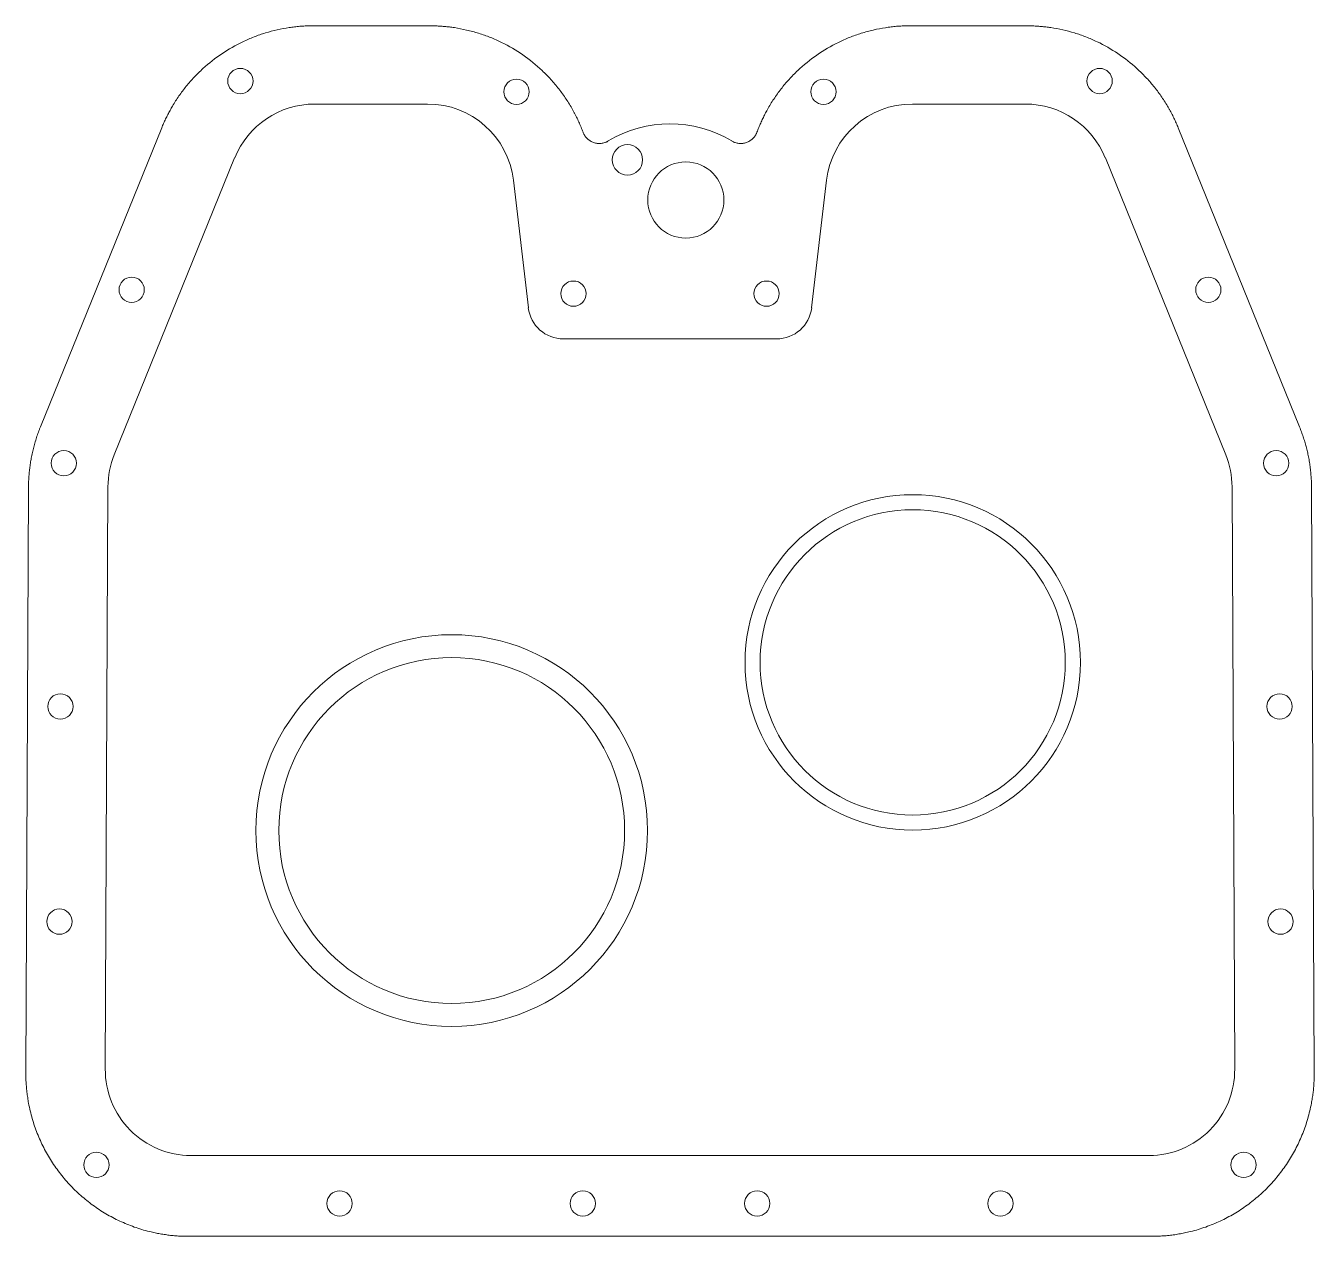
# Model space of a CAD drawing. Header units: inches. Extents: x -5.3 to 5.3, y -4 to 6.
import ezdxf

# ---------------------------------------------------------------- set-up
doc = ezdxf.new("R2010")
doc.units = ezdxf.units.IN
doc.header["$MEASUREMENT"] = 0

msp = doc.modelspace()

# ---------------------------------------------------------------- linework, layer by layer
at = {"color": 7, "linetype": 'Continuous', "lineweight": 15}
for p, q in [((-1.977, 5.981), (-2.933, 5.981)), ((2.933, 5.981), (1.977, 5.981)), ((-1.993, 5.338), (-2.922, 5.338)), ((2.922, 5.338), (1.993, 5.338)), ((-4.18, 5.142), (-5.177, 2.683)), ((5.177, 2.683), (4.18, 5.142)), ((-3.58, 4.896), (-4.57, 2.455)), ((4.57, 2.455), (3.58, 4.896)), ((-1.164, 3.663), (-1.287, 4.712)), ((1.287, 4.712), (1.164, 3.663)), ((0.876, 3.407), (-0.876, 3.407)), ((-5.276, 2.183), (-5.298, -2.621)), ((-4.622, 2.191), (-4.644, -2.595)), ((4.644, -2.595), (4.622, 2.191)), ((5.298, -2.621), (5.276, 2.183)), ((-3.94, -3.307), (3.94, -3.307)), ((-4.01, -3.97), (4.01, -3.97))]:
    msp.add_line(p, q, dxfattribs=at)
for centre, radius in [((-3.533, 5.527), 0.104), ((3.533, 5.527), 0.104), ((-1.262, 5.439), 0.104), ((1.262, 5.439), 0.104), ((-0.35, 4.879), 0.125), ((0.13, 4.549), 0.313), ((-4.427, 3.811), 0.104), ((-0.794, 3.779), 0.104), ((0.794, 3.779), 0.104), ((4.427, 3.811), 0.104), ((-4.985, 2.385), 0.104), ((4.985, 2.385), 0.104), ((1.996, 0.747), 1.379), ((1.996, 0.747), 1.255), ((-1.795, -0.635), 1.61), ((-1.795, -0.635), 1.422), ((-5.013, 0.385), 0.104), ((5.013, 0.385), 0.104), ((-5.021, -1.384), 0.104), ((5.021, -1.384), 0.104), ((-4.717, -3.384), 0.104), ((4.717, -3.384), 0.104), ((-2.717, -3.701), 0.104), ((-0.717, -3.701), 0.104), ((0.717, -3.701), 0.104), ((2.717, -3.701), 0.104)]:
    msp.add_circle(centre, radius, dxfattribs=at)
for centre, radius, start, end in [((-2.922, 4.629), 0.709, 89.9696, 157.9058), ((-1.992, 4.629), 0.709, 6.7319, 90.0879), ((1.992, 4.629), 0.709, 89.9121, 173.2681), ((2.922, 4.629), 0.709, 22.0942, 90.0304), ((0, 4.194), 0.982, 58.8733, 121.1271), ((-0.877, 3.697), 0.29, 186.7319, 270.0879), ((0.877, 3.697), 0.29, 269.9121, 353.2681), ((-3.911, 2.187), 0.711, 157.914, 179.7272), ((3.911, 2.187), 0.711, 0.2728, 22.086), ((-3.939, -2.602), 0.705, 179.4459, 269.9477), ((3.939, -2.602), 0.705, 270.0621, 0.5443)]:
    msp.add_arc(centre, radius, start, end, dxfattribs=at)
for points, knots in [([(-2.933, 5.981), (-2.94, 5.981), (-2.955, 5.981), (-2.977, 5.981), (-3, 5.98), (-3.022, 5.979), (-3.044, 5.977), (-3.066, 5.975), (-3.088, 5.972), (-3.11, 5.97), (-3.158, 5.963), (-3.231, 5.949), (-3.327, 5.924), (-3.421, 5.891), (-3.543, 5.838), (-3.688, 5.756), (-3.818, 5.653), (-3.913, 5.56), (-3.979, 5.485), (-4.039, 5.405), (-4.082, 5.338), (-4.111, 5.286), (-4.13, 5.251), (-4.148, 5.215), (-4.165, 5.179), (-4.175, 5.154), (-4.18, 5.142)], [0, 0, 0, 0, 0.013966, 0.027917, 0.041859, 0.055795, 0.069728, 0.083663, 0.097603, 0.111552, 0.125514, 0.188231, 0.250951, 0.313123, 0.375299, 0.500477, 0.6249, 0.687357, 0.749829, 0.812353, 0.874892, 0.899928, 0.924935, 0.949935, 0.974949, 1, 1, 1, 1]), ([(-0.715, 5.106), (-0.718, 5.113), (-0.723, 5.127), (-0.732, 5.149), (-0.74, 5.17), (-0.75, 5.19), (-0.759, 5.211), (-0.769, 5.231), (-0.779, 5.252), (-0.79, 5.272), (-0.814, 5.315), (-0.853, 5.38), (-0.913, 5.463), (-0.979, 5.541), (-1.074, 5.638), (-1.206, 5.746), (-1.353, 5.832), (-1.477, 5.887), (-1.574, 5.921), (-1.672, 5.948), (-1.753, 5.963), (-1.814, 5.972), (-1.854, 5.976), (-1.895, 5.979), (-1.936, 5.981), (-1.963, 5.981), (-1.977, 5.981)], [0, 0, 0, 0, 0.013945, 0.027877, 0.041801, 0.055721, 0.069641, 0.083564, 0.097495, 0.111438, 0.125397, 0.188098, 0.250885, 0.313058, 0.375297, 0.500388, 0.62491, 0.687317, 0.749755, 0.81231, 0.874888, 0.899968, 0.924997, 0.949997, 0.97499, 1, 1, 1, 1]), ([(1.977, 5.981), (1.969, 5.981), (1.954, 5.981), (1.931, 5.981), (1.908, 5.98), (1.886, 5.978), (1.863, 5.977), (1.84, 5.975), (1.818, 5.972), (1.795, 5.969), (1.746, 5.962), (1.672, 5.948), (1.573, 5.921), (1.477, 5.887), (1.353, 5.832), (1.206, 5.745), (1.073, 5.638), (0.978, 5.541), (0.912, 5.463), (0.853, 5.38), (0.81, 5.31), (0.781, 5.256), (0.763, 5.219), (0.746, 5.182), (0.73, 5.144), (0.72, 5.119), (0.715, 5.106)], [0, 0, 0, 0, 0.013968, 0.027917, 0.041853, 0.055778, 0.069697, 0.083613, 0.097531, 0.111455, 0.125389, 0.188153, 0.250876, 0.313111, 0.375299, 0.500383, 0.624915, 0.687296, 0.749762, 0.812307, 0.87489, 0.899952, 0.924971, 0.949969, 0.974971, 1, 1, 1, 1]), ([(4.18, 5.142), (4.177, 5.149), (4.171, 5.162), (4.163, 5.183), (4.153, 5.203), (4.144, 5.223), (4.134, 5.243), (4.124, 5.263), (4.113, 5.282), (4.102, 5.302), (4.078, 5.343), (4.038, 5.406), (3.978, 5.486), (3.912, 5.56), (3.818, 5.653), (3.687, 5.756), (3.542, 5.839), (3.421, 5.891), (3.326, 5.924), (3.23, 5.949), (3.151, 5.964), (3.092, 5.972), (3.052, 5.976), (3.013, 5.979), (2.973, 5.981), (2.946, 5.981), (2.933, 5.981)], [0, 0, 0, 0, 0.013966, 0.027917, 0.041859, 0.055795, 0.069729, 0.083665, 0.097605, 0.111555, 0.125518, 0.188232, 0.250953, 0.313121, 0.375298, 0.500479, 0.624896, 0.68735, 0.749824, 0.812347, 0.87489, 0.899926, 0.924932, 0.949932, 0.974948, 1, 1, 1, 1]), ([(-0.508, 5.034), (-0.51, 5.033), (-0.514, 5.03), (-0.522, 5.027), (-0.529, 5.024), (-0.538, 5.02), (-0.551, 5.017), (-0.567, 5.014), (-0.582, 5.013), (-0.603, 5.015), (-0.629, 5.02), (-0.652, 5.032), (-0.67, 5.044), (-0.681, 5.054), (-0.692, 5.065), (-0.7, 5.077), (-0.706, 5.087), (-0.711, 5.096), (-0.714, 5.103), (-0.715, 5.106)], [0, 0, 0, 0, 0.031298, 0.062488, 0.093663, 0.124916, 0.187522, 0.250188, 0.312529, 0.374927, 0.499738, 0.624792, 0.687095, 0.749473, 0.81198, 0.874575, 0.916357, 0.958089, 1, 1, 1, 1]), ([(0.715, 5.106), (0.714, 5.104), (0.712, 5.099), (0.709, 5.092), (0.705, 5.085), (0.7, 5.076), (0.692, 5.065), (0.681, 5.054), (0.67, 5.044), (0.652, 5.032), (0.629, 5.02), (0.603, 5.015), (0.582, 5.013), (0.567, 5.014), (0.551, 5.017), (0.538, 5.02), (0.526, 5.025), (0.517, 5.029), (0.511, 5.033), (0.508, 5.034)], [0, 0, 0, 0, 0.031296, 0.062484, 0.093656, 0.124909, 0.1875, 0.250173, 0.312513, 0.374949, 0.499717, 0.62478, 0.68708, 0.749496, 0.81196, 0.874535, 0.916329, 0.958076, 1, 1, 1, 1]), ([(-5.177, 2.683), (-5.18, 2.676), (-5.186, 2.661), (-5.194, 2.64), (-5.202, 2.618), (-5.209, 2.596), (-5.216, 2.573), (-5.223, 2.551), (-5.229, 2.529), (-5.235, 2.506), (-5.241, 2.483), (-5.246, 2.461), (-5.252, 2.431), (-5.258, 2.396), (-5.264, 2.353), (-5.269, 2.311), (-5.273, 2.268), (-5.275, 2.226), (-5.276, 2.197), (-5.276, 2.183)], [0, 0, 0, 0, 0.0455807, 0.0910975, 0.136564, 0.1819939, 0.2274006, 0.2727979, 0.3181994, 0.3636187, 0.4090696, 0.4545656, 0.5001203, 0.5835718, 0.6668558, 0.7500565, 0.8332579, 0.9165444, 1, 1, 1, 1]), ([(5.276, 2.183), (5.276, 2.191), (5.276, 2.206), (5.275, 2.23), (5.274, 2.253), (5.272, 2.276), (5.27, 2.299), (5.268, 2.323), (5.265, 2.346), (5.262, 2.369), (5.259, 2.392), (5.255, 2.415), (5.249, 2.444), (5.242, 2.48), (5.231, 2.521), (5.22, 2.562), (5.207, 2.603), (5.193, 2.643), (5.182, 2.67), (5.177, 2.683)], [0, 0, 0, 0, 0.045562, 0.0910637, 0.1365187, 0.1819407, 0.2273433, 0.2727403, 0.3181454, 0.3635721, 0.4090342, 0.4545454, 0.5001191, 0.5835387, 0.6668039, 0.7499986, 0.833207, 0.9165128, 1, 1, 1, 1]), ([(-5.298, -2.621), (-5.298, -2.629), (-5.298, -2.644), (-5.297, -2.668), (-5.296, -2.691), (-5.295, -2.715), (-5.293, -2.738), (-5.291, -2.761), (-5.289, -2.785), (-5.286, -2.808), (-5.282, -2.831), (-5.279, -2.854), (-5.268, -2.912), (-5.247, -3.004), (-5.205, -3.126), (-5.152, -3.243), (-5.088, -3.355), (-5.013, -3.46), (-4.929, -3.558), (-4.835, -3.647), (-4.734, -3.726), (-4.626, -3.796), (-4.511, -3.854), (-4.391, -3.902), (-4.294, -3.93), (-4.224, -3.945), (-4.182, -3.953), (-4.139, -3.959), (-4.096, -3.965), (-4.053, -3.968), (-4.025, -3.97), (-4.01, -3.97)], [0, 0, 0, 0, 0.011404, 0.02279, 0.034163, 0.045525, 0.05688, 0.068232, 0.079583, 0.090938, 0.102299, 0.113671, 0.125055, 0.187696, 0.25033, 0.312559, 0.374757, 0.437362, 0.499911, 0.562257, 0.624536, 0.687017, 0.749459, 0.811964, 0.874484, 0.895451, 0.916371, 0.937263, 0.958151, 0.979056, 1, 1, 1, 1]), ([(4.01, -3.97), (4.018, -3.97), (4.034, -3.969), (4.057, -3.968), (4.081, -3.966), (4.104, -3.964), (4.127, -3.961), (4.151, -3.958), (4.174, -3.954), (4.197, -3.95), (4.22, -3.946), (4.243, -3.941), (4.3, -3.928), (4.391, -3.902), (4.511, -3.854), (4.626, -3.796), (4.734, -3.726), (4.835, -3.647), (4.929, -3.558), (5.013, -3.46), (5.088, -3.355), (5.152, -3.243), (5.205, -3.126), (5.247, -3.004), (5.27, -2.906), (5.282, -2.835), (5.288, -2.793), (5.293, -2.75), (5.296, -2.707), (5.298, -2.664), (5.298, -2.635), (5.298, -2.621)], [0, 0, 0, 0, 0.011429, 0.022844, 0.034248, 0.045644, 0.057037, 0.06843, 0.079826, 0.091229, 0.102643, 0.11407, 0.125514, 0.188001, 0.250534, 0.312957, 0.375455, 0.437733, 0.500074, 0.562612, 0.625228, 0.687425, 0.74966, 0.812265, 0.874941, 0.8958, 0.916624, 0.937435, 0.958254, 0.979102, 1, 1, 1, 1])]:
    msp.add_open_spline(points, degree=3, knots=knots, dxfattribs=at)

doc.saveas('drawing.dxf')
